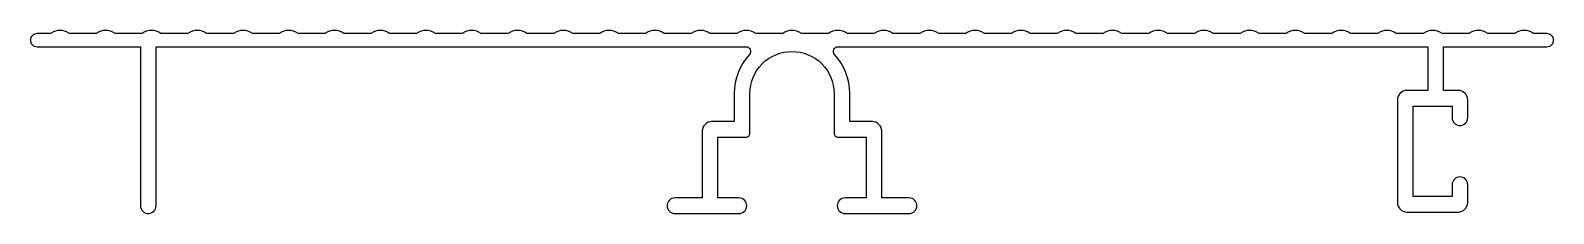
# Model space of a CAD drawing. Extents: x 679.2 to 776.8, y 403.5 to 415.2.
import ezdxf

# ---------------------------------------------------------------- set-up
doc = ezdxf.new("R2010")
doc.units = 0
doc.layers.get('0').update_dxf_attribs({"linetype": 'CONTINUOUS'})

msp = doc.modelspace()

# ---------------------------------------------------------------- linework, layer by layer
at = {"color": 0, "linetype": 'BYBLOCK'}
msp.add_lwpolyline([(739.123, 415.036), (737.393, 415.036, 0.3339), (736.191, 415.036), (734.461, 415.036, 0.3339), (733.259, 415.036), (731.529, 415.036, 0.3339), (730.327, 415.036), (728.597, 415.036, 0.3339), (727.395, 415.036), (725.665, 415.036, 0.3339), (724.463, 415.036), (722.733, 415.036, 0.3339), (721.531, 415.036), (719.801, 415.036, 0.3339), (718.599, 415.036), (716.869, 415.036, 0.3339), (715.667, 415.036), (713.937, 415.036, 0.3339), (712.735, 415.036), (711.005, 415.036, 0.3339), (709.803, 415.036), (708.073, 415.036, 0.3339), (706.871, 415.036), (705.141, 415.036, 0.3339), (703.939, 415.036), (702.208, 415.036, 0.3339), (701.007, 415.036), (699.276, 415.036, 0.3339), (698.075, 415.036), (696.344, 415.036, 0.3339), (695.143, 415.036), (693.412, 415.036, 0.3339), (692.211, 415.036), (690.48, 415.036, 0.3339), (689.279, 415.036), (687.548, 415.036, 0.3339), (686.347, 415.036), (684.616, 415.036, 0.3339), (683.415, 415.036), (681.684, 415.036, 0.3339), (680.482, 415.036), (679.616, 415.036, 0.414214), (679.191, 414.611), (679.191, 414.611, 0.414214), (679.616, 414.186), (686.241, 414.186), (686.241, 403.986, 0.414214), (686.741, 403.486), (686.741, 403.486, 0.414214), (687.241, 403.986), (687.241, 414.186), (725.04, 414.186, -0.652229), (725.261, 413.683, 0.187389), (724.291, 411.186), (724.291, 409.386), (722.841, 409.386, 0.414214), (722.241, 408.786), (722.241, 404.486), (720.491, 404.486, 0.414214), (719.991, 403.986, 0.414214), (720.491, 403.486), (724.591, 403.486, 0.414214), (725.091, 403.986, 0.414214), (724.591, 404.486), (723.241, 404.486), (723.241, 408.386), (725.041, 408.386, 0.414214), (725.291, 408.636), (725.291, 411.186, -0.414214), (727.991, 413.886, -0.414214), (730.691, 411.186), (730.691, 408.636, 0.414214), (730.941, 408.386), (732.741, 408.386), (732.741, 404.486), (731.391, 404.486, 0.414214), (730.891, 403.986, 0.414214), (731.391, 403.486), (735.491, 403.486, 0.414214), (735.991, 403.986, 0.414214), (735.491, 404.486), (733.741, 404.486), (733.741, 408.786, 0.414214), (733.141, 409.386), (731.691, 409.386), (731.691, 411.186, 0.187389), (730.721, 413.683, -0.652229), (730.942, 414.186), (768.741, 414.186), (768.741, 411.386), (767.391, 411.386, 0.414214), (766.791, 410.786), (766.791, 404.186, 0.414214), (767.391, 403.586), (770.691, 403.586, 0.414214), (771.291, 404.186), (771.291, 405.336, 0.414214), (770.791, 405.836, 0.414214), (770.291, 405.336), (770.291, 404.586), (767.791, 404.586), (767.791, 410.386), (770.291, 410.386), (770.291, 409.636, 0.414214), (770.791, 409.136, 0.414214), (771.291, 409.636), (771.291, 410.786, 0.414214), (770.691, 411.386), (769.741, 411.386), (769.741, 414.186), (776.366, 414.186, 0.414214), (776.791, 414.611), (776.791, 414.611, 0.414214), (776.366, 415.036), (775.51, 415.036, 0.3339), (774.308, 415.036), (772.578, 415.036, 0.3339), (771.376, 415.036), (769.646, 415.036, 0.3339), (768.444, 415.036), (766.714, 415.036, 0.3339), (765.512, 415.036), (763.782, 415.036, 0.3339), (762.58, 415.036), (760.849, 415.036, 0.3339), (759.648, 415.036), (757.917, 415.036, 0.3339), (756.716, 415.036), (754.985, 415.036, 0.3339), (753.784, 415.036), (752.053, 415.036, 0.3339), (750.852, 415.036), (749.121, 415.036, 0.3339), (747.92, 415.036), (746.189, 415.036, 0.3339), (744.988, 415.036), (743.257, 415.036, 0.3339), (742.056, 415.036), (740.325, 415.036, 0.3339)], format="xyb", close=True, dxfattribs=at)

doc.saveas('drawing.dxf')
